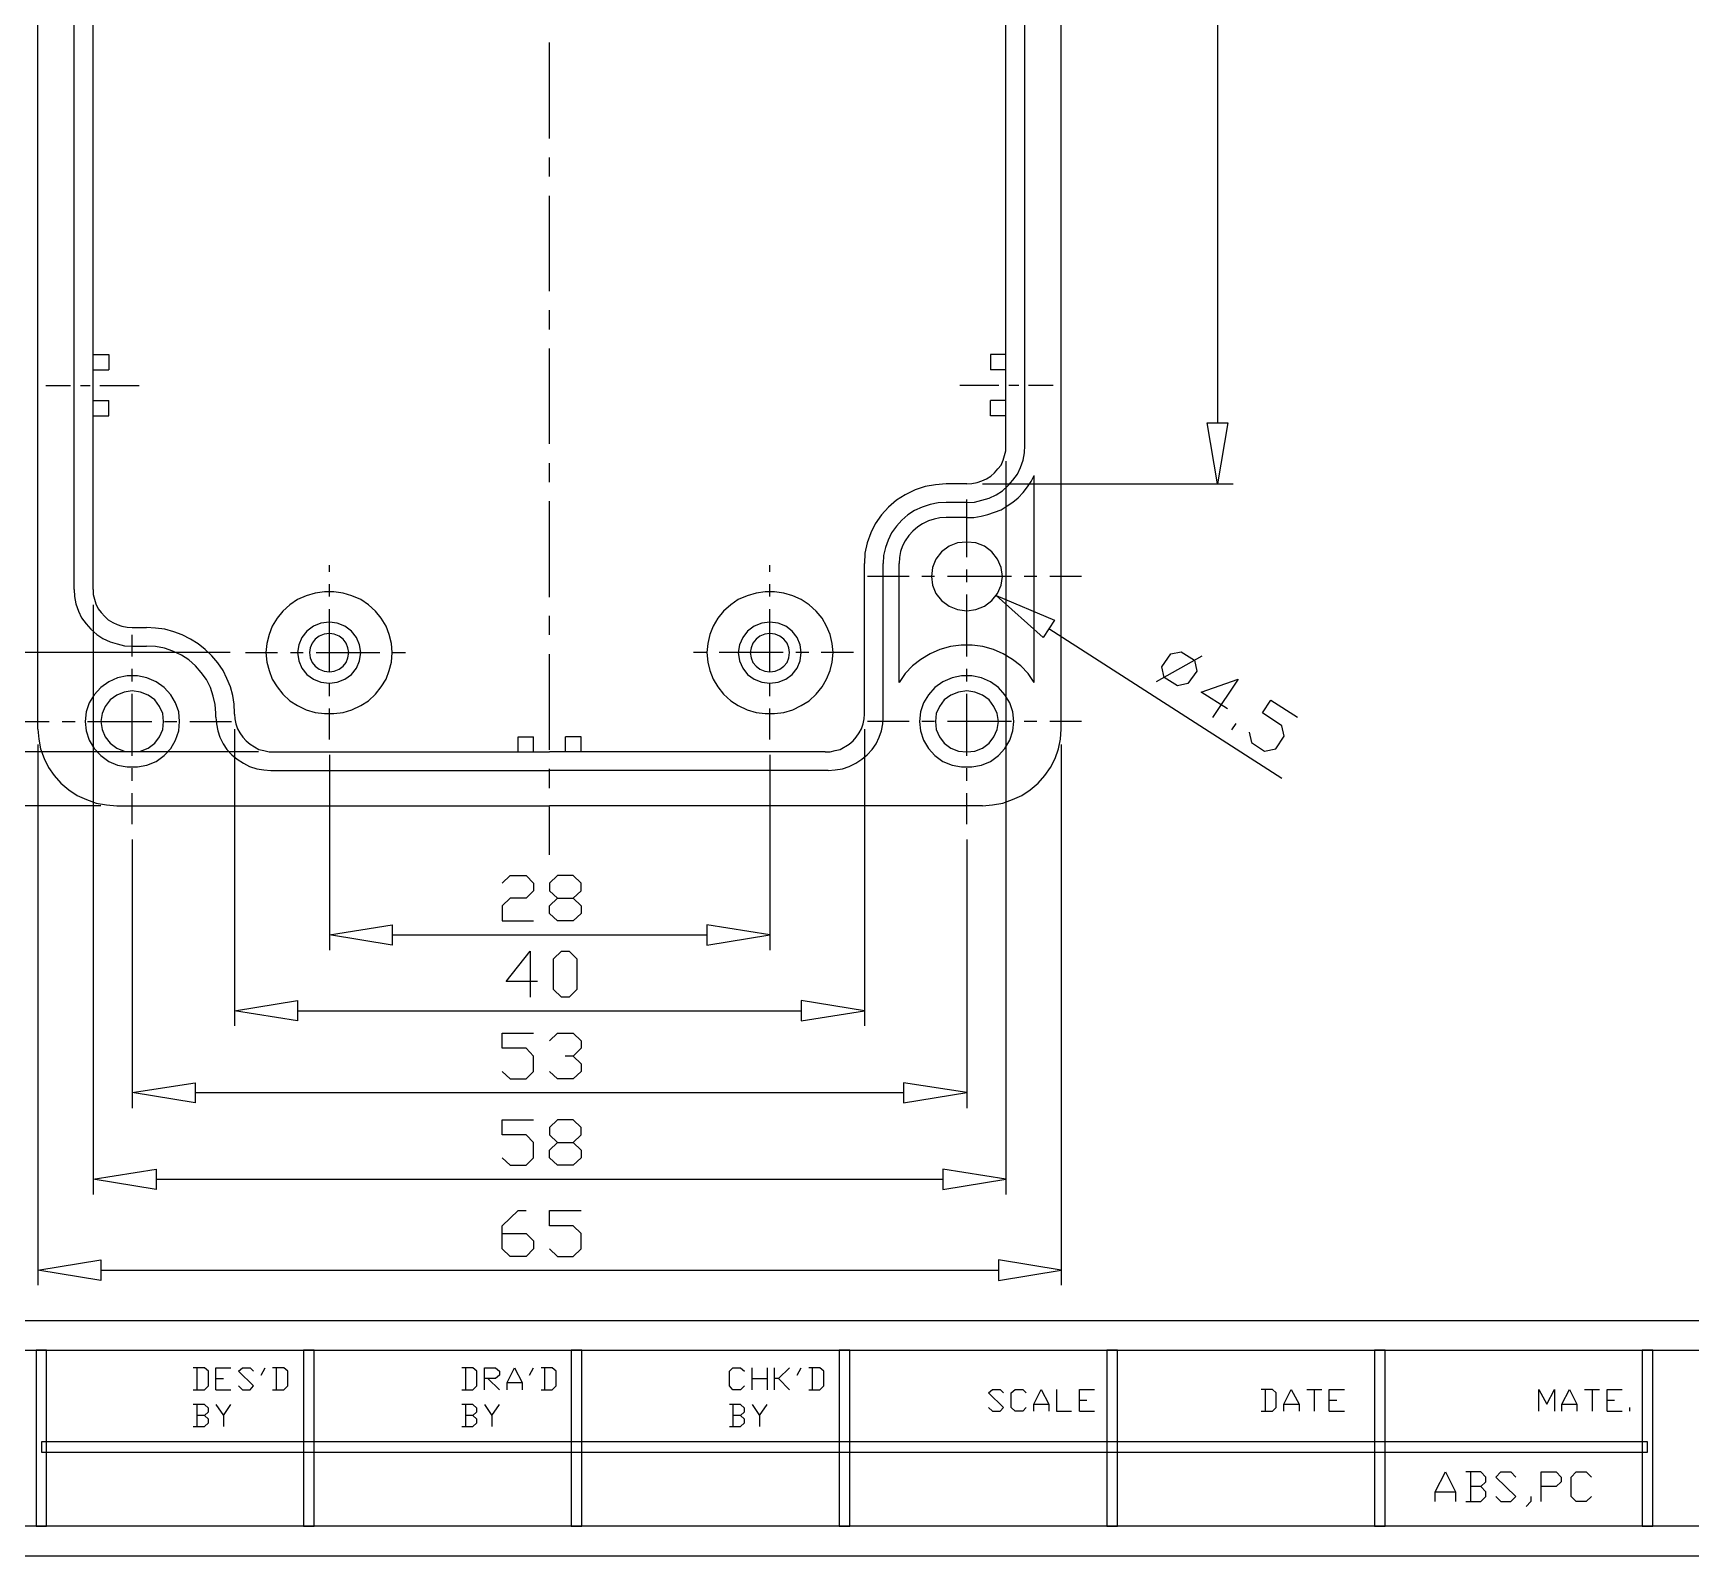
# Model space of a CAD drawing. Header units: millimetres. Extents: x 4 to 294, y 11 to 207.
# Drawn here: x 75 to 185.8, y 10.6 to 112.4 of the extents above; entities that cross this region are included whole.
import ezdxf

# ---------------------------------------------------------------- set-up
doc = ezdxf.new("R2010")
doc.units = ezdxf.units.MM
doc.layers.get('0').update_dxf_attribs({"linetype": 'CONTINUOUS'})

msp = doc.modelspace()

# ---------------------------------------------------------------- linework, layer by layer
at = {"color": 0}
for p, q in [((154.18, 162.268), (154.18, 86.3367)), ((75.2948, 65.8661), (75.2948, 119.487)), ((77.724, 75.209), (77.724, 119.487)), ((78.9975, 75.209), (78.9975, 119.487)), ((140.021, 84.8127), (140.021, 119.487)), ((141.295, 84.8127), (141.295, 119.487)), ((143.724, 65.8661), (143.724, 119.487)), ((109.509, 105.341), (109.509, 111.752)), ((109.509, 102.811), (109.509, 104.076)), ((109.509, 95.1343), (109.509, 101.517)), ((109.509, 92.5752), (109.509, 93.8692)), ((78.9975, 90.9077), (80.035, 90.9077)), ((80.035, 90.9077), (80.035, 89.873)), ((109.509, 84.927), (109.509, 91.3102)), ((140.021, 90.9077), (138.984, 90.9077)), ((138.984, 90.9077), (138.984, 89.873)), ((78.9975, 89.873), (80.035, 89.873)), ((140.021, 89.873), (138.984, 89.873)), ((75.8278, 88.8379), (77.4869, 88.8379)), ((78.1389, 88.8379), (78.7908, 88.8379)), ((79.4424, 88.8379), (82.0787, 88.8379)), ((139.547, 88.8379), (136.94, 88.8379)), ((140.88, 88.8379), (140.228, 88.8379)), ((143.191, 88.8379), (141.531, 88.8379)), ((78.9975, 87.8321), (80.035, 87.8321)), ((80.035, 86.7971), (80.035, 87.8321)), ((138.984, 86.7971), (138.984, 87.8321)), ((140.021, 87.8321), (138.984, 87.8321)), ((78.9975, 86.7971), (80.035, 86.7971)), ((140.021, 86.7971), (138.984, 86.7971)), ((153.469, 86.3367), (154.862, 86.3367)), ((153.469, 86.3367), (154.861, 86.3367)), ((154.18, 82.2537), (153.469, 86.3367)), ((154.862, 86.3367), (154.18, 82.2537)), ((154.861, 86.3367), (154.18, 82.2537)), ((139.843, 83.8359), (140.021, 84.4684)), ((140.021, 84.4684), (140.021, 84.8127)), ((141.176, 83.8359), (141.266, 84.3234)), ((141.266, 84.3234), (141.295, 84.8127)), ((109.509, 82.3694), (109.509, 83.6344)), ((139.251, 83.0019), (139.488, 83.2598)), ((139.488, 83.2598), (139.694, 83.5187)), ((139.694, 83.5187), (139.843, 83.8359)), ((140.021, 83.7777), (140.021, 34.7569)), ((140.791, 82.9151), (140.998, 83.3466)), ((140.998, 83.3466), (141.176, 83.8359)), ((134.629, 82.0815), (133.948, 81.8515)), ((135.311, 82.1972), (134.629, 82.0815)), ((136.022, 82.2537), (135.311, 82.1972)), ((137.414, 82.2537), (136.022, 82.2537)), ((136.022, 82.2537), (136.022, 82.2537)), ((137.414, 82.2537), (137.739, 82.2826)), ((137.414, 82.2537), (137.414, 82.2537)), ((137.739, 82.2826), (138.095, 82.3405)), ((138.095, 82.3405), (138.421, 82.4547)), ((138.421, 82.4547), (138.718, 82.5997)), ((138.45, 82.2537), (155.217, 82.2537)), ((138.718, 82.5997), (139.014, 82.7719)), ((139.014, 82.7719), (139.251, 83.0019)), ((139.784, 81.7933), (140.168, 82.1394)), ((140.168, 82.1394), (140.495, 82.513)), ((140.495, 82.513), (140.791, 82.9151)), ((141.176, 81.679), (141.472, 82.0526)), ((141.472, 82.0526), (141.709, 82.4258)), ((141.709, 82.4258), (141.916, 82.8283)), ((141.916, 68.9709), (141.916, 82.8283)), ((109.509, 74.6926), (109.509, 81.1043)), ((132.704, 81.1611), (132.17, 80.7007)), ((133.296, 81.5358), (132.704, 81.1611)), ((133.948, 81.8515), (133.296, 81.5358)), ((135.489, 80.9886), (134.955, 80.8743)), ((136.022, 81.0175), (135.489, 80.9886)), ((137.414, 81.0175), (136.022, 81.0175)), ((136.022, 81.0175), (136.022, 81.0175)), ((137.414, 77.3659), (137.414, 81.219)), ((137.414, 81.0175), (137.917, 81.0465)), ((137.414, 81.0175), (137.414, 81.0175)), ((137.917, 81.0465), (138.421, 81.1611)), ((138.421, 81.1611), (138.895, 81.3058)), ((138.895, 81.3058), (139.369, 81.5358)), ((139.369, 81.5358), (139.784, 81.7933)), ((140.109, 80.7875), (140.495, 81.0465)), ((140.495, 81.0465), (140.849, 81.3347)), ((140.849, 81.3347), (141.176, 81.679)), ((131.697, 80.1839), (131.282, 79.5803)), ((132.17, 80.7007), (131.697, 80.1839)), ((133.059, 79.8382), (132.704, 79.4357)), ((133.474, 80.1839), (133.059, 79.8382)), ((133.918, 80.4718), (133.474, 80.1839)), ((134.422, 80.7007), (133.918, 80.4718)), ((134.955, 80.8743), (134.422, 80.7007)), ((135.221, 79.8961), (134.837, 79.7814)), ((135.607, 79.9828), (135.221, 79.8961)), ((136.022, 80.0118), (135.607, 79.9828)), ((137.414, 80.0118), (136.022, 80.0118)), ((136.022, 80.0118), (136.022, 80.0118)), ((137.414, 80.0118), (137.888, 80.0118)), ((137.888, 80.0118), (138.362, 80.0971)), ((138.362, 80.0971), (138.806, 80.2128)), ((138.806, 80.2128), (139.251, 80.3561)), ((139.251, 80.3561), (139.694, 80.5286)), ((139.694, 80.5286), (140.109, 80.7875)), ((130.985, 78.9767), (130.748, 78.3153)), ((131.282, 79.5803), (130.985, 78.9767)), ((132.378, 78.9767), (132.141, 78.4874)), ((132.704, 79.4357), (132.378, 78.9767)), ((133.533, 78.8046), (133.296, 78.4585)), ((133.799, 79.091), (133.533, 78.8046)), ((134.126, 79.3792), (133.799, 79.091)), ((134.451, 79.5803), (134.126, 79.3792)), ((134.837, 79.7814), (134.451, 79.5803)), ((130.601, 77.6249), (130.57, 76.9345)), ((130.748, 78.3153), (130.601, 77.6249)), ((131.964, 77.9985), (131.845, 77.4816)), ((132.141, 78.4874), (131.964, 77.9985)), ((132.97, 77.7406), (132.912, 77.3384)), ((133.119, 78.1142), (132.97, 77.7406)), ((133.296, 78.4585), (133.119, 78.1142)), ((135.726, 77.7117), (135.34, 77.2223)), ((136.229, 78.0852), (135.726, 77.7117)), ((136.792, 78.3153), (136.229, 78.0852)), ((137.414, 78.3731), (136.792, 78.3153)), ((138.006, 78.3153), (137.414, 78.3731)), ((138.599, 78.0852), (138.006, 78.3153)), ((139.073, 77.7117), (138.599, 78.0852)), ((139.458, 77.2223), (139.073, 77.7117)), ((94.7872, 76.3887), (94.7872, 76.8202)), ((124.231, 76.3887), (124.231, 76.8202)), ((130.57, 66.8722), (130.57, 76.9345)), ((131.845, 77.4816), (131.815, 76.9345)), ((131.815, 66.6708), (131.815, 76.9345)), ((132.912, 77.3384), (132.882, 76.9345)), ((132.882, 68.9709), (132.882, 76.9345)), ((135.103, 76.677), (135.044, 76.0719)), ((135.34, 77.2223), (135.103, 76.677)), ((137.414, 75.6984), (137.414, 76.532)), ((139.694, 76.677), (139.458, 77.2223)), ((139.784, 76.0719), (139.694, 76.677)), ((94.7872, 74.7215), (94.7872, 75.5551)), ((124.231, 74.7215), (124.231, 75.5551)), ((133.562, 76.0719), (130.779, 76.0719)), ((135.252, 76.0719), (134.392, 76.0719)), ((135.044, 76.0719), (135.103, 75.4973)), ((135.103, 75.4973), (135.34, 74.9226)), ((140.406, 76.0719), (136.11, 76.0719)), ((139.458, 74.9226), (139.694, 75.4973)), ((139.694, 75.4973), (139.784, 76.0719)), ((139.784, 76.0719), (139.784, 76.0719)), ((142.095, 76.0719), (141.235, 76.0719)), ((145.087, 76.0719), (142.954, 76.0719)), ((77.724, 75.209), (77.724, 75.209)), ((77.724, 75.209), (77.7529, 74.7215)), ((77.7529, 74.7215), (77.8425, 74.2322)), ((78.9975, 75.209), (78.9975, 74.8647)), ((78.9975, 74.8647), (79.1753, 74.2322)), ((92.6539, 74.5201), (92.1508, 74.1758)), ((93.2462, 74.7794), (92.6539, 74.5201)), ((93.8389, 74.9515), (93.2462, 74.7794)), ((94.4605, 75.0369), (93.8389, 74.9515)), ((95.0831, 75.0369), (94.4605, 75.0369)), ((95.7047, 74.9515), (95.0831, 75.0369)), ((96.2974, 74.7794), (95.7047, 74.9515)), ((96.8897, 74.5201), (96.2974, 74.7794)), ((97.3942, 74.1758), (96.8897, 74.5201)), ((122.128, 74.5201), (121.624, 74.1758)), ((122.721, 74.7794), (122.128, 74.5201)), ((123.314, 74.9515), (122.721, 74.7794)), ((123.935, 75.0369), (123.314, 74.9515)), ((124.557, 75.0369), (123.935, 75.0369)), ((125.18, 74.9515), (124.557, 75.0369)), ((125.772, 74.7794), (125.18, 74.9515)), ((126.334, 74.5201), (125.772, 74.7794)), ((126.868, 74.1758), (126.334, 74.5201)), ((135.34, 74.9226), (135.726, 74.4622)), ((135.726, 74.4622), (136.229, 74.089)), ((137.414, 70.7249), (137.414, 74.8647)), ((138.599, 74.089), (139.073, 74.4622)), ((139.073, 74.4622), (139.458, 74.9226)), ((142.51, 71.9899), (139.369, 74.8069)), ((142.508, 71.9899), (139.369, 74.8069)), ((139.369, 74.8069), (143.279, 73.1407)), ((77.8425, 74.2322), (78.0203, 73.7443)), ((78.0203, 73.7443), (78.2271, 73.3129)), ((78.2271, 73.3129), (78.5234, 72.9093)), ((78.9975, 74.1758), (78.9975, 34.7569)), ((79.1753, 74.2322), (79.3238, 73.9165)), ((79.3238, 73.9165), (79.5306, 73.6575)), ((79.5306, 73.6575), (79.7676, 73.3986)), ((79.7676, 73.3986), (80.0047, 73.1682)), ((80.0047, 73.1682), (80.301, 72.9961)), ((91.2908, 73.2839), (90.9655, 72.7371)), ((91.6767, 73.7443), (91.2908, 73.2839)), ((92.1508, 74.1758), (91.6767, 73.7443)), ((94.7872, 69.748), (94.7872, 73.8875)), ((97.8683, 73.7443), (97.3942, 74.1758)), ((98.2528, 73.2839), (97.8683, 73.7443)), ((98.5781, 72.7371), (98.2528, 73.2839)), ((109.509, 72.1625), (109.509, 73.4275)), ((120.766, 73.2839), (120.44, 72.7371)), ((121.15, 73.7443), (120.766, 73.2839)), ((121.624, 74.1758), (121.15, 73.7443)), ((124.231, 69.748), (124.231, 73.8875)), ((127.342, 73.7443), (126.868, 74.1758)), ((127.728, 73.2839), (127.342, 73.7443)), ((128.024, 72.7371), (127.728, 73.2839)), ((136.229, 74.089), (136.792, 73.8586)), ((136.792, 73.8586), (137.414, 73.7718)), ((137.414, 73.7718), (138.006, 73.8586)), ((138.006, 73.8586), (138.599, 74.089)), ((78.5234, 72.9093), (78.8501, 72.5357)), ((78.8501, 72.5357), (79.2346, 72.1914)), ((79.2346, 72.1914), (79.6491, 71.9321)), ((80.301, 72.9961), (80.5974, 72.8528)), ((80.5974, 72.8528), (80.924, 72.7371)), ((80.924, 72.7371), (81.2782, 72.6793)), ((81.2782, 72.6793), (81.6046, 72.6514)), ((81.6046, 72.6514), (82.5528, 72.6514)), ((81.6046, 70.7249), (81.6046, 72.1625)), ((83.1744, 72.6225), (82.5528, 72.6514)), ((83.7971, 72.5357), (83.1744, 72.6225)), ((84.3897, 72.3635), (83.7971, 72.5357)), ((84.9521, 72.1625), (84.3897, 72.3635)), ((85.514, 71.8742), (84.9521, 72.1625)), ((90.7577, 72.1914), (90.6103, 71.5878)), ((90.9655, 72.7371), (90.7577, 72.1914)), ((93.2766, 72.4214), (92.9499, 71.9899)), ((93.7204, 72.7371), (93.2766, 72.4214)), ((94.2234, 72.9382), (93.7204, 72.7371)), ((94.1049, 72.0757), (93.8389, 71.8742)), ((94.4316, 72.2203), (94.1049, 72.0757)), ((94.7872, 73.025), (94.2234, 72.9382)), ((94.7872, 72.2492), (94.4316, 72.2203)), ((95.3202, 72.9382), (94.7872, 73.025)), ((95.1121, 72.2203), (94.7872, 72.2492)), ((95.4387, 72.0757), (95.1121, 72.2203)), ((95.8233, 72.7371), (95.3202, 72.9382)), ((95.7047, 71.8742), (95.4387, 72.0757)), ((96.2685, 72.4214), (95.8233, 72.7371)), ((96.5937, 71.9899), (96.2685, 72.4214)), ((98.7859, 72.1914), (98.5781, 72.7371)), ((98.9334, 71.5878), (98.7859, 72.1914)), ((120.232, 72.1914), (120.085, 71.5878)), ((120.44, 72.7371), (120.232, 72.1914)), ((122.75, 72.4214), (122.425, 71.9899)), ((123.195, 72.7371), (122.75, 72.4214)), ((123.698, 72.9382), (123.195, 72.7371)), ((123.58, 72.0757), (123.314, 71.8742)), ((123.906, 72.2203), (123.58, 72.0757)), ((124.231, 73.025), (123.698, 72.9382)), ((124.231, 72.2492), (123.906, 72.2203)), ((124.794, 72.9382), (124.231, 73.025)), ((124.587, 72.2203), (124.231, 72.2492)), ((124.912, 72.0757), (124.587, 72.2203)), ((125.298, 72.7371), (124.794, 72.9382)), ((125.18, 71.8742), (124.912, 72.0757)), ((125.742, 72.4214), (125.298, 72.7371)), ((126.068, 71.9899), (125.742, 72.4214)), ((128.261, 72.1914), (128.024, 72.7371)), ((128.408, 71.5878), (128.261, 72.1914)), ((143.279, 73.1407), (142.508, 71.9899)), ((143.279, 73.1393), (142.51, 71.9899)), ((158.476, 62.5588), (142.894, 72.5646)), ((88.1518, 70.9842), (60.2174, 70.9842)), ((79.6491, 71.9321), (80.1232, 71.7021)), ((80.1232, 71.7021), (80.5974, 71.5589)), ((80.5974, 71.5589), (81.1018, 71.4431)), ((81.1018, 71.4431), (81.6046, 71.4142)), ((81.6046, 71.4142), (82.5528, 71.4142)), ((83.1744, 71.3863), (82.5528, 71.4142)), ((83.7667, 71.2706), (83.1744, 71.3863)), ((84.3305, 71.0696), (83.7667, 71.2706)), ((84.8928, 70.8106), (84.3305, 71.0696)), ((86.0185, 71.5589), (85.514, 71.8742)), ((86.4926, 71.1853), (86.0185, 71.5589)), ((86.9364, 70.7542), (86.4926, 71.1853)), ((89.1879, 70.9842), (91.3211, 70.9842)), ((90.6103, 71.5878), (90.551, 70.9842)), ((90.551, 70.9842), (90.6103, 70.3516)), ((92.1798, 70.9842), (93.0395, 70.9842)), ((92.7435, 71.501), (92.6539, 70.9842)), ((92.6539, 70.9842), (92.7435, 70.437)), ((92.9499, 71.9899), (92.7435, 71.501)), ((93.5136, 71.2996), (93.453, 70.9842)), ((93.453, 70.9842), (93.5136, 70.6381)), ((93.6322, 71.6153), (93.5136, 71.2996)), ((93.8389, 71.8742), (93.6322, 71.6153)), ((93.8982, 70.9842), (98.1632, 70.9842)), ((95.9129, 71.6153), (95.7047, 71.8742)), ((96.0314, 71.2996), (95.9129, 71.6153)), ((96.0907, 70.9842), (96.0314, 71.2996)), ((96.0314, 70.6381), (96.0907, 70.9842)), ((96.0907, 70.9842), (96.0907, 70.9842)), ((96.8015, 71.501), (96.5937, 71.9899)), ((96.8897, 70.9842), (96.8015, 71.501)), ((96.8015, 70.437), (96.8897, 70.9842)), ((96.8897, 70.9842), (96.8897, 70.9842)), ((98.9926, 70.9842), (98.9334, 71.5878)), ((98.9334, 70.3516), (98.9926, 70.9842)), ((98.9926, 70.9842), (98.9926, 70.9842)), ((99.023, 70.9842), (99.8816, 70.9842)), ((119.996, 70.9842), (119.137, 70.9842)), ((120.085, 71.5878), (120.026, 70.9842)), ((120.026, 70.9842), (120.085, 70.3516)), ((125.12, 70.9842), (120.855, 70.9842)), ((122.217, 71.501), (122.128, 70.9842)), ((122.128, 70.9842), (122.217, 70.437)), ((122.425, 71.9899), (122.217, 71.501)), ((122.987, 71.2996), (122.928, 70.9842)), ((122.928, 70.9842), (122.987, 70.6381)), ((123.106, 71.6153), (122.987, 71.2996)), ((123.314, 71.8742), (123.106, 71.6153)), ((125.386, 71.6153), (125.18, 71.8742)), ((125.505, 71.2996), (125.386, 71.6153)), ((125.564, 70.9842), (125.505, 71.2996)), ((125.505, 70.6381), (125.564, 70.9842)), ((125.564, 70.9842), (125.564, 70.9842)), ((126.839, 70.9842), (125.979, 70.9842)), ((126.275, 71.501), (126.068, 71.9899)), ((126.334, 70.9842), (126.275, 71.501)), ((126.275, 70.437), (126.334, 70.9842)), ((126.334, 70.9842), (126.334, 70.9842)), ((129.83, 70.9842), (127.669, 70.9842)), ((128.468, 70.9842), (128.408, 71.5878)), ((128.408, 70.3516), (128.468, 70.9842)), ((128.468, 70.9842), (128.468, 70.9842)), ((135.607, 71.1853), (134.955, 70.8974)), ((136.318, 71.3863), (135.607, 71.1853)), ((137.029, 71.4721), (136.318, 71.3863)), ((137.769, 71.4721), (137.029, 71.4721)), ((138.48, 71.3863), (137.769, 71.4721)), ((139.192, 71.1853), (138.48, 71.3863)), ((139.843, 70.8974), (139.192, 71.1853)), ((151.04, 70.8974), (151.751, 71.0406)), ((151.751, 71.0406), (152.64, 70.466)), ((81.6046, 69.0577), (81.6046, 69.8913)), ((85.3955, 70.4949), (84.8928, 70.8106)), ((85.8407, 70.0927), (85.3955, 70.4949)), ((86.2252, 69.6613), (85.8407, 70.0927)), ((87.322, 70.2938), (86.9364, 70.7542)), ((87.6776, 69.7756), (87.322, 70.2938)), ((90.6103, 70.3516), (90.7577, 69.7756)), ((92.7435, 70.437), (92.9499, 69.9491)), ((92.9499, 69.9491), (93.2766, 69.518)), ((93.5136, 70.6381), (93.6322, 70.3227)), ((93.6322, 70.3227), (93.8389, 70.0634)), ((93.8389, 70.0634), (94.1049, 69.8623)), ((94.1049, 69.8623), (94.4316, 69.748)), ((95.1121, 69.748), (95.4387, 69.8623)), ((95.4387, 69.8623), (95.7047, 70.0634)), ((95.7047, 70.0634), (95.9129, 70.3227)), ((95.9129, 70.3227), (96.0314, 70.6381)), ((96.2685, 69.518), (96.5937, 69.9491)), ((96.5937, 69.9491), (96.8015, 70.437)), ((98.7859, 69.7756), (98.9334, 70.3516)), ((109.509, 64.4853), (109.509, 70.8685)), ((120.085, 70.3516), (120.232, 69.7756)), ((122.217, 70.437), (122.425, 69.9491)), ((122.425, 69.9491), (122.75, 69.518)), ((122.987, 70.6381), (123.106, 70.3227)), ((123.106, 70.3227), (123.314, 70.0634)), ((123.314, 70.0634), (123.58, 69.8623)), ((123.58, 69.8623), (123.906, 69.748)), ((124.587, 69.748), (124.912, 69.8623)), ((124.912, 69.8623), (125.18, 70.0634)), ((125.18, 70.0634), (125.386, 70.3227)), ((125.386, 70.3227), (125.505, 70.6381)), ((125.742, 69.518), (126.068, 69.9491)), ((126.068, 69.9491), (126.275, 70.437)), ((128.261, 69.7756), (128.408, 70.3516)), ((133.77, 70.0927), (133.296, 69.5745)), ((134.332, 70.5238), (133.77, 70.0927)), ((134.955, 70.8974), (134.332, 70.5238)), ((137.414, 69.0577), (137.414, 69.8913)), ((140.465, 70.5238), (139.843, 70.8974)), ((141.029, 70.0927), (140.465, 70.5238)), ((141.502, 69.5745), (141.029, 70.0927)), ((150.092, 69.0577), (153.143, 70.7542)), ((150.447, 70.0345), (151.04, 70.8974)), ((150.596, 69.3166), (150.447, 70.0345)), ((152.64, 70.466), (152.787, 69.748)), ((80.035, 69.0287), (79.5016, 68.6551)), ((80.6277, 69.2877), (80.035, 69.0287)), ((81.2782, 69.4313), (80.6277, 69.2877)), ((81.9602, 69.4313), (81.2782, 69.4313)), ((82.5817, 69.2877), (81.9602, 69.4313)), ((83.2044, 69.0287), (82.5817, 69.2877)), ((83.7378, 68.6551), (83.2044, 69.0287)), ((86.5808, 69.172), (86.2252, 69.6613)), ((86.8482, 68.6551), (86.5808, 69.172)), ((87.9436, 69.2587), (87.6776, 69.7756)), ((88.1807, 68.6841), (87.9436, 69.2587)), ((90.7577, 69.7756), (90.9655, 69.2009)), ((90.9655, 69.2009), (91.2908, 68.6841)), ((93.2766, 69.518), (93.7204, 69.2009)), ((93.7204, 69.2009), (94.2234, 68.9998)), ((94.2234, 68.9998), (94.7872, 68.9419)), ((94.4316, 69.748), (94.7872, 69.6902)), ((94.7872, 69.6902), (95.1121, 69.748)), ((94.7872, 68.9419), (95.3202, 68.9998)), ((94.7872, 68.0791), (94.7872, 68.913)), ((95.3202, 68.9998), (95.8233, 69.2009)), ((95.8233, 69.2009), (96.2685, 69.518)), ((98.2528, 68.6841), (98.5781, 69.2009)), ((98.5781, 69.2009), (98.7859, 69.7756)), ((120.232, 69.7756), (120.44, 69.2009)), ((120.44, 69.2009), (120.766, 68.6841)), ((122.75, 69.518), (123.195, 69.2009)), ((123.195, 69.2009), (123.698, 68.9998)), ((123.698, 68.9998), (124.231, 68.9419)), ((123.906, 69.748), (124.231, 69.6902)), ((124.231, 69.6902), (124.587, 69.748)), ((124.231, 68.9419), (124.794, 68.9998)), ((124.231, 68.0791), (124.231, 68.913)), ((124.794, 68.9998), (125.298, 69.2009)), ((125.298, 69.2009), (125.742, 69.518)), ((127.728, 68.6841), (128.024, 69.2009)), ((128.024, 69.2009), (128.261, 69.7756)), ((133.296, 69.5745), (132.882, 68.9709)), ((135.814, 69.0287), (135.281, 68.6551)), ((136.437, 69.2877), (135.814, 69.0287)), ((137.058, 69.4313), (136.437, 69.2877)), ((137.739, 69.4313), (137.058, 69.4313)), ((138.391, 69.2877), (137.739, 69.4313)), ((138.984, 69.0287), (138.391, 69.2877)), ((139.517, 68.6551), (138.984, 69.0287)), ((141.916, 68.9709), (141.502, 69.5745)), ((141.916, 68.9709), (141.916, 68.9709)), ((151.485, 68.7698), (150.596, 69.3166)), ((152.196, 68.913), (151.485, 68.7698)), ((152.787, 69.748), (152.196, 68.913)), ((153.084, 68.3383), (155.543, 69.2009)), ((155.543, 69.2009), (153.825, 66.6418)), ((78.7315, 67.619), (78.5234, 67.0154)), ((79.0568, 68.1662), (78.7315, 67.619)), ((79.5016, 68.6551), (79.0568, 68.1662)), ((80.1232, 67.8201), (79.798, 67.3887)), ((80.5684, 68.1373), (80.1232, 67.8201)), ((81.0715, 68.3383), (80.5684, 68.1373)), ((81.6046, 68.4251), (81.0715, 68.3383)), ((82.1669, 68.3383), (81.6046, 68.4251)), ((81.6046, 64.0828), (81.6046, 68.224)), ((82.6714, 68.1373), (82.1669, 68.3383)), ((83.1152, 67.8201), (82.6714, 68.1373)), ((83.4415, 67.3887), (83.1152, 67.8201)), ((84.1816, 68.1662), (83.7378, 68.6551)), ((84.5083, 67.619), (84.1816, 68.1662)), ((84.715, 67.0154), (84.5083, 67.619)), ((87.026, 68.0791), (86.8482, 68.6551)), ((87.1442, 67.5047), (87.026, 68.0791)), ((88.3296, 68.1083), (88.1807, 68.6841)), ((88.4178, 67.5337), (88.3296, 68.1083)), ((91.2908, 68.6841), (91.6767, 68.1951)), ((91.6767, 68.1951), (92.1508, 67.7637)), ((92.1508, 67.7637), (92.6539, 67.4469)), ((96.8897, 67.4469), (97.3942, 67.7637)), ((97.3942, 67.7637), (97.8683, 68.1951)), ((97.8683, 68.1951), (98.2528, 68.6841)), ((120.766, 68.6841), (121.15, 68.1951)), ((121.15, 68.1951), (121.624, 67.7637)), ((121.624, 67.7637), (122.128, 67.4469)), ((126.334, 67.4469), (126.868, 67.7637)), ((126.868, 67.7637), (127.342, 68.1951)), ((127.342, 68.1951), (127.728, 68.6841)), ((134.51, 67.619), (134.304, 67.0154)), ((134.837, 68.1662), (134.51, 67.619)), ((135.281, 68.6551), (134.837, 68.1662)), ((135.903, 67.8201), (135.577, 67.3887)), ((136.347, 68.1373), (135.903, 67.8201)), ((136.85, 68.3383), (136.347, 68.1373)), ((137.414, 68.4251), (136.85, 68.3383)), ((137.947, 68.3383), (137.414, 68.4251)), ((137.414, 64.0828), (137.414, 68.224)), ((138.45, 68.1373), (137.947, 68.3383)), ((138.895, 67.8201), (138.45, 68.1373)), ((139.221, 67.3887), (138.895, 67.8201)), ((139.96, 68.1662), (139.517, 68.6551)), ((140.287, 67.619), (139.96, 68.1662)), ((140.495, 67.0154), (140.287, 67.619)), ((154.832, 67.2165), (153.084, 68.3383)), ((157.172, 66.959), (157.734, 67.7926)), ((157.734, 67.7926), (159.512, 66.6708)), ((78.5234, 67.0154), (78.4641, 66.3829)), ((79.5898, 66.9011), (79.5016, 66.3829)), ((79.798, 67.3887), (79.5898, 66.9011)), ((83.6482, 66.9011), (83.4415, 67.3887)), ((83.7075, 66.3829), (83.6482, 66.9011)), ((84.7743, 66.3829), (84.715, 67.0154)), ((87.2035, 66.9301), (87.1442, 67.5047)), ((87.2035, 66.6708), (87.2035, 66.9301)), ((87.2035, 66.9301), (87.2035, 66.9301)), ((87.2035, 66.6708), (87.2035, 66.6708)), ((87.2035, 66.6708), (87.2324, 66.2107)), ((88.4481, 66.9301), (88.4178, 67.5337)), ((88.4481, 66.8722), (88.4481, 66.9301)), ((88.4481, 66.9301), (88.4481, 66.9301)), ((88.4481, 66.8722), (88.4481, 66.8722)), ((88.4481, 66.8722), (88.477, 66.5565)), ((88.477, 66.5565), (88.5363, 66.2107)), ((92.6539, 67.4469), (93.2462, 67.1601)), ((93.2462, 67.1601), (93.8389, 66.9865)), ((93.8389, 66.9865), (94.4605, 66.9011)), ((94.4605, 66.9011), (95.0831, 66.9011)), ((94.7872, 65.1757), (94.7872, 67.2454)), ((95.0831, 66.9011), (95.7047, 66.9865)), ((95.7047, 66.9865), (96.2974, 67.1601)), ((96.2974, 67.1601), (96.8897, 67.4469)), ((122.128, 67.4469), (122.721, 67.1601)), ((122.721, 67.1601), (123.314, 66.9865)), ((123.314, 66.9865), (123.935, 66.9011)), ((123.935, 66.9011), (124.557, 66.9011)), ((124.231, 65.1757), (124.231, 67.2454)), ((124.557, 66.9011), (125.18, 66.9865)), ((125.18, 66.9865), (125.772, 67.1601)), ((125.772, 67.1601), (126.334, 67.4469)), ((130.482, 66.2107), (130.542, 66.5565)), ((130.542, 66.5565), (130.57, 66.8722)), ((131.786, 66.2107), (131.815, 66.6708)), ((134.304, 67.0154), (134.244, 66.3829)), ((135.37, 66.9011), (135.311, 66.3829)), ((135.577, 67.3887), (135.37, 66.9011)), ((139.428, 66.9011), (139.221, 67.3887)), ((139.517, 66.3829), (139.428, 66.9011)), ((140.554, 66.3829), (140.495, 67.0154)), ((158.476, 66.0961), (157.172, 66.959)), ((73.9316, 66.3829), (76.0649, 66.3829)), ((75.2948, 65.8661), (75.2948, 65.8661)), ((75.2948, 65.8661), (75.354, 65.2046)), ((76.9235, 66.3829), (77.7833, 66.3829)), ((78.4641, 66.3829), (78.5234, 65.7504)), ((78.5234, 65.7504), (78.7315, 65.1178)), ((78.613, 66.3829), (82.9084, 66.3829)), ((79.5016, 66.3829), (79.5898, 65.8372)), ((79.5898, 65.8372), (79.798, 65.3479)), ((83.4415, 65.3479), (83.6482, 65.8372)), ((83.6482, 65.8372), (83.7075, 66.3829)), ((83.7075, 66.3829), (83.7075, 66.3829)), ((83.7667, 66.3829), (84.5965, 66.3829)), ((84.5083, 65.1178), (84.715, 65.7504)), ((84.715, 65.7504), (84.7743, 66.3829)), ((84.7743, 66.3829), (84.7743, 66.3829)), ((85.4562, 66.3829), (88.24, 66.3829)), ((87.2324, 66.2107), (87.322, 65.7504)), ((87.322, 65.7504), (87.4695, 65.3203)), ((88.4481, 65.8661), (88.4481, 46.028)), ((88.5363, 66.2107), (88.6548, 65.895)), ((88.6548, 65.895), (88.8037, 65.6071)), ((88.8037, 65.6071), (89.0104, 65.3203)), ((130.008, 65.3203), (130.215, 65.6071)), ((130.215, 65.6071), (130.364, 65.895)), ((130.364, 65.895), (130.482, 66.2107)), ((130.57, 65.8661), (130.57, 46.028)), ((133.562, 66.3829), (130.779, 66.3829)), ((131.549, 65.3203), (131.697, 65.7504)), ((131.697, 65.7504), (131.786, 66.2107)), ((134.244, 66.3829), (134.304, 65.7504)), ((134.304, 65.7504), (134.51, 65.1178)), ((135.252, 66.3829), (134.392, 66.3829)), ((135.311, 66.3829), (135.37, 65.8372)), ((135.37, 65.8372), (135.577, 65.3479)), ((140.406, 66.3829), (136.11, 66.3829)), ((139.221, 65.3479), (139.428, 65.8372)), ((139.428, 65.8372), (139.517, 66.3829)), ((139.517, 66.3829), (139.517, 66.3829)), ((140.287, 65.1178), (140.495, 65.7504)), ((140.495, 65.7504), (140.554, 66.3829)), ((140.554, 66.3829), (140.554, 66.3829)), ((142.095, 66.3829), (141.235, 66.3829)), ((145.087, 66.3829), (142.954, 66.3829)), ((143.665, 65.2046), (143.724, 65.8661)), ((155.128, 65.8082), (155.425, 66.2397)), ((156.283, 65.665), (156.432, 64.9746)), ((158.061, 64.5432), (158.623, 65.4057)), ((158.623, 65.4057), (158.476, 66.0961)), ((90.0465, 64.3421), (53.9365, 64.3421)), ((75.2948, 64.831), (75.2948, 28.6907)), ((75.354, 65.2046), (75.4726, 64.5432)), ((75.4726, 64.5432), (75.7093, 63.9106)), ((78.7315, 65.1178), (79.0568, 64.5721)), ((79.0568, 64.5721), (79.5016, 64.1117)), ((79.798, 65.3479), (80.1232, 64.9168)), ((80.1232, 64.9168), (80.5684, 64.601)), ((80.5684, 64.601), (81.0715, 64.3999)), ((81.0715, 64.3999), (81.6046, 64.3421)), ((81.6046, 64.3421), (82.1669, 64.3999)), ((82.1669, 64.3999), (82.6714, 64.601)), ((82.6714, 64.601), (83.1152, 64.9168)), ((83.1152, 64.9168), (83.4415, 65.3479)), ((83.7378, 64.1117), (84.1816, 64.5721)), ((84.1816, 64.5721), (84.5083, 65.1178)), ((87.4695, 65.3203), (87.6776, 64.8878)), ((87.6776, 64.8878), (87.9436, 64.5142)), ((87.9436, 64.5142), (88.2703, 64.1406)), ((89.0104, 65.3203), (89.2168, 65.0903)), ((89.2168, 65.0903), (89.4842, 64.86)), ((89.4842, 64.86), (90.0769, 64.5142)), ((90.0769, 64.5142), (90.4021, 64.4289)), ((90.4021, 64.4289), (90.7577, 64.3421)), ((90.7577, 64.3421), (91.0841, 64.3421)), ((91.0841, 64.3421), (109.509, 64.3421)), ((107.406, 65.3479), (108.443, 65.3479)), ((107.406, 64.3421), (107.406, 65.3479)), ((108.443, 64.3421), (108.443, 65.3479)), ((127.934, 64.3421), (109.509, 64.3421)), ((110.575, 64.3421), (110.575, 65.3479)), ((111.613, 65.3479), (110.575, 65.3479)), ((111.613, 64.3421), (111.613, 65.3479)), ((127.934, 64.3421), (128.261, 64.3421)), ((128.261, 64.3421), (128.616, 64.4289)), ((128.616, 64.4289), (128.942, 64.5142)), ((128.942, 64.5142), (129.534, 64.86)), ((129.534, 64.86), (129.801, 65.0903)), ((129.801, 65.0903), (130.008, 65.3203)), ((130.748, 64.1406), (131.075, 64.5142)), ((131.075, 64.5142), (131.341, 64.8878)), ((131.341, 64.8878), (131.549, 65.3203)), ((134.51, 65.1178), (134.837, 64.5721)), ((134.837, 64.5721), (135.281, 64.1117)), ((135.577, 65.3479), (135.903, 64.9168)), ((135.903, 64.9168), (136.347, 64.601)), ((136.347, 64.601), (136.85, 64.3999)), ((136.85, 64.3999), (137.414, 64.3421)), ((137.414, 64.3421), (137.947, 64.3999)), ((137.947, 64.3999), (138.45, 64.601)), ((138.45, 64.601), (138.895, 64.9168)), ((138.895, 64.9168), (139.221, 65.3479)), ((139.517, 64.1117), (139.96, 64.5721)), ((139.96, 64.5721), (140.287, 65.1178)), ((143.309, 63.9106), (143.546, 64.5432)), ((143.546, 64.5432), (143.665, 65.2046)), ((143.724, 64.831), (143.724, 28.6907)), ((156.432, 64.9746), (157.319, 64.3999)), ((157.319, 64.3999), (158.061, 64.5432)), ((75.7093, 63.9106), (76.0056, 63.307)), ((76.0056, 63.307), (76.3916, 62.7599)), ((79.5016, 64.1117), (80.035, 63.7095)), ((80.035, 63.7095), (80.6277, 63.4503)), ((80.6277, 63.4503), (81.2782, 63.336)), ((81.2782, 63.336), (81.9602, 63.336)), ((81.6046, 62.4156), (81.6046, 63.2492)), ((81.9602, 63.336), (82.5817, 63.4503)), ((82.5817, 63.4503), (83.2044, 63.7095)), ((83.2044, 63.7095), (83.7378, 64.1117)), ((88.2703, 64.1406), (88.6245, 63.8528)), ((88.6245, 63.8528), (89.0404, 63.5953)), ((89.0404, 63.5953), (89.4539, 63.3649)), ((89.4539, 63.3649), (89.928, 63.2202)), ((89.928, 63.2202), (90.4021, 63.1349)), ((94.7872, 64.1406), (94.7872, 51.0879)), ((109.509, 61.9277), (109.509, 63.2202)), ((124.231, 64.1406), (124.231, 51.0879)), ((128.616, 63.1349), (129.091, 63.2202)), ((129.091, 63.2202), (129.534, 63.3649)), ((129.534, 63.3649), (129.978, 63.5953)), ((129.978, 63.5953), (130.393, 63.8528)), ((130.393, 63.8528), (130.748, 64.1406)), ((135.281, 64.1117), (135.814, 63.7095)), ((135.814, 63.7095), (136.437, 63.4503)), ((136.437, 63.4503), (137.058, 63.336)), ((137.058, 63.336), (137.739, 63.336)), ((137.414, 62.4156), (137.414, 63.2492)), ((137.739, 63.336), (138.391, 63.4503)), ((138.391, 63.4503), (138.984, 63.7095)), ((138.984, 63.7095), (139.517, 64.1117)), ((142.627, 62.7599), (143.013, 63.307)), ((143.013, 63.307), (143.309, 63.9106)), ((76.3916, 62.7599), (76.8354, 62.2434)), ((76.8354, 62.2434), (77.3688, 61.812)), ((90.4021, 63.1349), (90.8763, 63.1059)), ((90.8763, 63.1059), (109.509, 63.1059)), ((128.142, 63.1059), (109.509, 63.1059)), ((128.142, 63.1059), (128.616, 63.1349)), ((128.142, 63.1059), (128.142, 63.1059)), ((141.65, 61.812), (142.183, 62.2434)), ((142.183, 62.2434), (142.627, 62.7599)), ((77.3688, 61.812), (77.9307, 61.4384)), ((77.9307, 61.4384), (78.5537, 61.1505)), ((78.5537, 61.1505), (79.2057, 60.9205)), ((81.6046, 59.5119), (81.6046, 61.5819)), ((137.414, 59.5119), (137.414, 61.5819)), ((139.813, 60.9205), (140.465, 61.1505)), ((140.465, 61.1505), (141.086, 61.4384)), ((141.086, 61.4384), (141.65, 61.812)), ((79.5016, 60.748), (47.5975, 60.748)), ((79.2057, 60.9205), (79.8862, 60.8058)), ((79.8862, 60.8058), (80.5684, 60.748)), ((80.5684, 60.748), (109.509, 60.748)), ((138.45, 60.748), (109.509, 60.748)), ((109.509, 57.471), (109.509, 60.6626)), ((138.45, 60.748), (139.132, 60.8058)), ((138.45, 60.748), (138.45, 60.748)), ((139.132, 60.8058), (139.813, 60.9205)), ((81.6046, 58.4771), (81.6046, 40.5363)), ((137.414, 58.4771), (137.414, 40.5363)), ((106.339, 55.5734), (106.872, 56.0903)), ((106.872, 56.0903), (107.939, 56.0903)), ((107.939, 56.0903), (108.443, 55.5734)), ((108.443, 55.5734), (108.443, 55.0556)), ((110.042, 56.0903), (109.509, 55.5734)), ((109.509, 55.5734), (109.509, 55.0556)), ((111.079, 56.0903), (110.042, 56.0903)), ((111.613, 55.5734), (111.079, 56.0903)), ((111.613, 55.0556), (111.613, 55.5734)), ((106.872, 54.5663), (106.339, 54.0494)), ((107.939, 54.5663), (106.872, 54.5663)), ((108.443, 55.0556), (107.939, 54.5663)), ((109.509, 55.0556), (110.042, 54.5663)), ((109.509, 54.0494), (110.042, 54.5663)), ((110.042, 54.5663), (111.079, 54.5663)), ((111.079, 54.5663), (111.613, 55.0556)), ((111.079, 54.5663), (111.613, 54.0494)), ((106.339, 54.0494), (106.339, 53.0433)), ((109.509, 53.5312), (109.509, 54.0494)), ((110.042, 53.0433), (109.509, 53.5312)), ((111.613, 53.5312), (111.079, 53.0433)), ((111.613, 54.0494), (111.613, 53.5312)), ((94.7872, 52.1229), (98.9926, 52.7844)), ((98.9926, 51.4325), (94.7872, 52.1229)), ((98.9926, 51.4325), (94.7872, 52.1229)), ((98.9926, 52.7844), (98.9926, 51.4325)), ((98.9926, 52.7844), (98.9926, 51.4325)), ((98.9926, 52.1229), (120.026, 52.1229)), ((106.339, 53.0433), (108.443, 53.0433)), ((111.079, 53.0433), (110.042, 53.0433)), ((120.026, 52.7844), (120.026, 51.4325)), ((120.026, 52.7844), (120.026, 51.4325)), ((124.231, 52.1229), (120.026, 52.7844)), ((120.026, 51.4325), (124.231, 52.1229)), ((120.026, 51.4325), (124.231, 52.1229)), ((106.606, 48.9892), (108.206, 51.03)), ((108.206, 51.03), (108.206, 47.9545)), ((109.776, 50.5121), (110.309, 51.03)), ((110.309, 51.03), (110.812, 51.03)), ((110.812, 51.03), (111.345, 50.5121)), ((109.776, 48.471), (109.776, 50.5121)), ((111.345, 50.5121), (111.345, 48.471)), ((108.709, 48.9892), (106.606, 48.9892)), ((88.4481, 47.0337), (92.6539, 47.7241)), ((92.6539, 47.7241), (92.6539, 46.3723)), ((92.6539, 47.7241), (92.6539, 46.3723)), ((110.309, 47.9545), (109.776, 48.471)), ((110.812, 47.9545), (110.309, 47.9545)), ((111.345, 48.471), (110.812, 47.9545)), ((126.334, 47.7241), (126.334, 46.3723)), ((126.334, 47.7241), (126.334, 46.3723)), ((130.57, 47.0337), (126.334, 47.7241)), ((92.6539, 46.3723), (88.4481, 47.0337)), ((92.6539, 46.3723), (88.4481, 47.0337)), ((92.6539, 47.0337), (126.334, 47.0337)), ((126.334, 46.3723), (130.57, 47.0337)), ((126.334, 46.3723), (130.57, 47.0337)), ((106.339, 44.5326), (106.339, 45.5387)), ((106.339, 45.5387), (108.443, 45.5387)), ((109.509, 45.0219), (110.042, 45.5387)), ((110.042, 45.5387), (111.079, 45.5387)), ((111.079, 45.5387), (111.613, 45.0219)), ((107.939, 44.5326), (106.339, 44.5326)), ((108.443, 44.0147), (107.939, 44.5326)), ((111.613, 44.5326), (111.079, 44.0147)), ((111.613, 45.0219), (111.613, 44.5326)), ((108.443, 42.9796), (108.443, 44.0147)), ((111.079, 44.0147), (110.546, 44.0147)), ((111.079, 44.0147), (111.613, 43.4979)), ((111.613, 43.4979), (111.613, 42.9796)), ((81.6046, 41.5713), (85.8118, 42.2328)), ((85.8118, 42.2328), (85.8118, 40.8809)), ((85.8118, 42.2328), (85.8118, 40.8809)), ((106.339, 42.9796), (106.872, 42.4903)), ((106.872, 42.4903), (107.939, 42.4903)), ((107.939, 42.4903), (108.443, 42.9796)), ((110.042, 42.4903), (109.509, 42.9796)), ((111.079, 42.4903), (110.042, 42.4903)), ((111.613, 42.9796), (111.079, 42.4903)), ((133.178, 42.2328), (133.178, 40.8809)), ((133.178, 42.2328), (133.178, 40.8809)), ((137.414, 41.5713), (133.178, 42.2328)), ((85.8118, 40.8809), (81.6046, 41.5713)), ((85.8118, 40.8809), (81.6046, 41.5713)), ((85.8118, 41.5713), (133.178, 41.5713)), ((133.178, 40.8809), (137.414, 41.5713)), ((133.178, 40.8809), (137.414, 41.5713)), ((106.339, 38.7533), (106.339, 39.7605)), ((106.339, 39.7605), (108.443, 39.7605)), ((110.042, 39.7605), (109.509, 39.2423)), ((109.509, 39.2423), (109.509, 38.7533)), ((111.079, 39.7605), (110.042, 39.7605)), ((111.613, 39.2423), (111.079, 39.7605)), ((111.613, 38.7533), (111.613, 39.2423)), ((107.939, 38.7533), (106.339, 38.7533)), ((108.443, 38.2365), (107.939, 38.7533)), ((108.443, 37.2015), (108.443, 38.2365)), ((109.509, 38.7533), (110.042, 38.2365)), ((109.509, 37.7183), (110.042, 38.2365)), ((109.509, 37.2015), (109.509, 37.7183)), ((110.042, 38.2365), (111.079, 38.2365)), ((111.079, 38.2365), (111.613, 38.7533)), ((111.079, 38.2365), (111.613, 37.7183)), ((111.613, 37.7183), (111.613, 37.2015)), ((106.339, 37.2015), (106.872, 36.7122)), ((106.872, 36.7122), (107.939, 36.7122)), ((107.939, 36.7122), (108.443, 37.2015)), ((110.042, 36.7122), (109.509, 37.2015)), ((111.079, 36.7122), (110.042, 36.7122)), ((111.613, 37.2015), (111.079, 36.7122)), ((78.9975, 35.7918), (83.2044, 36.4532)), ((83.2044, 35.1028), (78.9975, 35.7918)), ((83.2044, 35.1014), (78.9975, 35.7918)), ((83.2044, 36.4532), (83.2044, 35.1028)), ((83.2044, 36.4532), (83.2044, 35.1014)), ((83.2044, 35.7918), (135.814, 35.7918)), ((135.814, 36.4532), (135.814, 35.1028)), ((135.814, 36.4532), (135.814, 35.1014)), ((140.021, 35.7918), (135.814, 36.4532)), ((135.814, 35.1028), (140.021, 35.7918)), ((135.814, 35.1014), (140.021, 35.7918)), ((106.339, 32.6581), (107.406, 33.693)), ((107.406, 33.693), (107.939, 33.693)), ((109.509, 32.6581), (109.509, 33.693)), ((109.509, 33.693), (111.613, 33.693)), ((106.339, 31.134), (106.339, 32.6581)), ((111.079, 32.6581), (109.509, 32.6581)), ((111.613, 32.1414), (111.079, 32.6581)), ((106.339, 32.1414), (107.939, 32.1414)), ((106.872, 30.6173), (106.339, 31.134)), ((107.939, 32.1414), (108.443, 31.6522)), ((108.443, 31.134), (107.939, 30.6173)), ((108.443, 31.6522), (108.443, 31.134)), ((109.509, 31.134), (110.042, 30.6173)), ((111.079, 30.6173), (111.613, 31.134)), ((111.613, 31.134), (111.613, 32.1414)), ((75.2948, 29.6967), (79.5016, 30.3871)), ((79.5016, 30.3871), (79.5016, 29.0063)), ((79.5016, 30.3871), (79.5016, 29.0063)), ((107.939, 30.6173), (106.872, 30.6173)), ((110.042, 30.6173), (111.079, 30.6173)), ((139.517, 30.3871), (139.517, 29.0063)), ((139.517, 30.3871), (139.517, 29.0063)), ((143.724, 29.6967), (139.517, 30.3871)), ((79.5016, 29.0063), (75.2948, 29.6967)), ((79.5016, 29.0063), (75.2948, 29.6967)), ((79.5016, 29.6967), (139.517, 29.6967)), ((139.517, 29.0063), (143.724, 29.6967)), ((139.517, 29.0063), (143.724, 29.6967)), ((292.163, 26.304), (6.0965, 26.304)), ((6.0965, 24.3485), (292.163, 24.3485)), ((75.8871, 24.3499), (75.1762, 24.3499)), ((75.1762, 24.3499), (75.1762, 12.5898)), ((75.8871, 24.3485), (75.1762, 24.3485)), ((75.1762, 24.3485), (75.1762, 12.5898)), ((75.8871, 12.5898), (75.8871, 24.3499)), ((75.8871, 12.5898), (75.8871, 24.3485)), ((93.7796, 24.3499), (93.0684, 24.3499)), ((93.0684, 24.3499), (93.0684, 12.5898)), ((93.7796, 24.3485), (93.0684, 24.3485)), ((93.0684, 24.3485), (93.0684, 12.5898)), ((93.7796, 12.5898), (93.7796, 24.3499)), ((93.7796, 12.5898), (93.7796, 24.3485)), ((111.672, 24.3499), (110.961, 24.3499)), ((110.961, 24.3499), (110.961, 12.5898)), ((111.672, 24.3485), (110.961, 24.3485)), ((110.961, 24.3485), (110.961, 12.5898)), ((111.672, 12.5898), (111.672, 24.3499)), ((111.672, 12.5898), (111.672, 24.3485)), ((129.594, 24.3499), (128.882, 24.3499)), ((128.882, 24.3499), (128.882, 12.5898)), ((129.594, 24.3485), (128.882, 24.3485)), ((128.882, 24.3485), (128.882, 12.5898)), ((129.594, 12.5898), (129.594, 24.3499)), ((129.594, 12.5898), (129.594, 24.3485)), ((147.486, 24.3499), (146.775, 24.3499)), ((146.775, 24.3499), (146.775, 12.5898)), ((147.486, 24.3485), (146.775, 24.3485)), ((146.775, 24.3485), (146.775, 12.5898)), ((147.486, 12.5898), (147.486, 24.3499)), ((147.486, 12.5898), (147.486, 24.3485)), ((165.377, 24.3485), (164.666, 24.3485)), ((164.666, 24.3485), (164.666, 12.5898)), ((165.378, 24.3499), (164.667, 24.3499)), ((164.667, 24.3499), (164.667, 12.5898)), ((165.377, 12.5898), (165.377, 24.3485)), ((165.378, 12.5898), (165.378, 24.3499)), ((183.269, 24.3499), (182.558, 24.3499)), ((182.558, 24.3499), (182.558, 12.5898)), ((183.269, 24.3485), (182.558, 24.3485)), ((182.558, 24.3485), (182.558, 12.5898)), ((183.269, 12.5898), (183.269, 24.3499)), ((183.269, 12.5898), (183.269, 24.3485)), ((86.4334, 23.1703), (85.6933, 23.1703)), ((85.9289, 23.1703), (85.9289, 21.7041)), ((86.6994, 22.9402), (86.4334, 23.1703)), ((86.6994, 21.9632), (86.6994, 22.9402)), ((87.2035, 21.7041), (87.2035, 23.1703)), ((87.2035, 23.1703), (88.211, 23.1703)), ((87.2035, 22.4524), (87.7066, 22.4524)), ((88.7141, 22.9402), (88.9801, 23.1703)), ((89.7213, 21.9632), (88.7141, 22.9402)), ((88.9801, 23.1703), (89.4842, 23.1703)), ((89.4842, 23.1703), (89.7213, 22.9402)), ((90.2243, 22.6811), (90.4917, 23.1703)), ((91.736, 23.1703), (90.9948, 23.1703)), ((91.2315, 23.1703), (91.2315, 21.7041)), ((92.002, 22.9402), (91.736, 23.1703)), ((92.002, 21.9632), (92.002, 22.9402)), ((104.385, 23.1703), (103.644, 23.1703)), ((103.881, 23.1703), (103.881, 21.7041)), ((104.651, 22.9402), (104.385, 23.1703)), ((104.651, 21.9632), (104.651, 22.9402)), ((105.155, 21.7041), (105.155, 23.1703)), ((105.155, 23.1703), (105.895, 23.1703)), ((105.895, 22.4524), (105.155, 22.4524)), ((105.391, 22.4524), (106.161, 21.7041)), ((105.895, 23.1703), (106.161, 22.9402)), ((106.161, 22.6811), (105.895, 22.4524)), ((106.161, 22.9402), (106.161, 22.6811)), ((106.666, 22.1933), (107.169, 23.1703)), ((106.666, 21.7041), (106.666, 22.1933)), ((106.666, 22.1933), (107.673, 22.1933)), ((107.169, 23.1703), (107.673, 22.1933)), ((107.673, 22.1933), (107.673, 21.7041)), ((108.176, 22.6811), (108.443, 23.1703)), ((109.686, 23.1703), (108.946, 23.1703)), ((109.183, 23.1703), (109.183, 21.7041)), ((109.954, 22.9402), (109.686, 23.1703)), ((109.954, 21.9632), (109.954, 22.9402)), ((121.536, 22.9402), (121.773, 23.1703)), ((121.536, 21.9632), (121.536, 22.9402)), ((121.773, 23.1703), (122.276, 23.1703)), ((122.276, 23.1703), (122.543, 22.9402)), ((123.046, 21.7041), (123.046, 23.1703)), ((123.046, 22.4524), (124.054, 22.4524)), ((124.054, 23.1703), (124.054, 21.7041)), ((124.557, 21.7041), (124.557, 23.1703)), ((124.824, 22.4524), (124.557, 22.4524)), ((125.564, 23.1703), (124.824, 22.4524)), ((124.824, 22.4524), (125.564, 21.7041)), ((126.068, 22.6811), (126.334, 23.1703)), ((127.579, 23.1703), (126.839, 23.1703)), ((127.076, 23.1703), (127.076, 21.7041)), ((127.846, 22.9402), (127.579, 23.1703)), ((127.846, 21.9632), (127.846, 22.9402)), ((85.6933, 21.7041), (86.4334, 21.7041)), ((86.4334, 21.7041), (86.6994, 21.9632)), ((87.2035, 21.7041), (88.211, 21.7041)), ((88.7141, 21.9632), (88.9801, 21.7041)), ((88.9801, 21.7041), (89.4842, 21.7041)), ((89.4842, 21.7041), (89.7213, 21.9632)), ((90.9948, 21.7041), (91.736, 21.7041)), ((91.736, 21.7041), (92.002, 21.9632)), ((103.644, 21.7041), (104.385, 21.7041)), ((104.385, 21.7041), (104.651, 21.9632)), ((108.946, 21.7041), (109.686, 21.7041)), ((109.686, 21.7041), (109.954, 21.9632)), ((121.773, 21.7041), (121.536, 21.9632)), ((122.276, 21.7041), (121.773, 21.7041)), ((122.543, 21.9632), (122.276, 21.7041)), ((126.839, 21.7041), (127.579, 21.7041)), ((127.579, 21.7041), (127.846, 21.9632)), ((138.865, 21.5029), (139.132, 21.7331)), ((139.872, 20.5259), (138.865, 21.5029)), ((139.132, 21.7331), (139.635, 21.7331)), ((139.635, 21.7331), (139.872, 21.5029)), ((140.377, 21.5029), (140.643, 21.7331)), ((140.377, 20.5259), (140.377, 21.5029)), ((140.643, 21.7331), (141.147, 21.7331)), ((141.147, 21.7331), (141.384, 21.5029)), ((141.887, 20.7546), (142.39, 21.7331)), ((142.39, 21.7331), (142.894, 20.7546)), ((143.397, 21.7331), (143.397, 20.2668)), ((144.938, 20.2668), (144.938, 21.7331)), ((144.938, 21.7331), (145.945, 21.7331)), ((157.853, 21.7331), (157.082, 21.7331)), ((157.35, 21.7331), (157.35, 20.2668)), ((158.09, 21.5029), (157.853, 21.7331)), ((158.09, 20.5259), (158.09, 21.5029)), ((158.594, 20.7546), (159.097, 21.7331)), ((159.097, 21.7331), (159.631, 20.7546)), ((160.135, 21.7331), (161.142, 21.7331)), ((160.638, 21.7331), (160.638, 20.2668)), ((161.645, 20.2668), (161.645, 21.7331)), ((161.645, 21.7331), (162.652, 21.7331)), ((175.657, 20.2668), (175.657, 21.7331)), ((175.657, 21.7331), (176.191, 20.7546)), ((176.191, 20.7546), (176.693, 21.7331)), ((176.693, 21.7331), (176.693, 20.2668)), ((177.196, 20.7546), (177.701, 21.7331)), ((177.701, 21.7331), (178.204, 20.7546)), ((178.708, 21.7331), (179.716, 21.7331)), ((179.211, 21.7331), (179.211, 20.2668)), ((180.218, 20.2668), (180.218, 21.7331)), ((180.218, 21.7331), (181.226, 21.7331)), ((86.4334, 20.7271), (85.6933, 20.7271)), ((85.9289, 20.7271), (85.9289, 19.2609)), ((86.4334, 19.9788), (85.9289, 19.9788)), ((86.6994, 20.468), (86.4334, 20.7271)), ((86.4334, 19.9788), (86.6994, 20.2379)), ((86.6994, 19.7487), (86.4334, 19.9788)), ((86.6994, 20.2379), (86.6994, 20.468)), ((87.2035, 20.7271), (87.7066, 19.9788)), ((87.7066, 19.9788), (88.211, 20.7271)), ((87.7066, 19.9788), (87.7066, 19.2609)), ((104.385, 20.7271), (103.644, 20.7271)), ((103.881, 20.7271), (103.881, 19.2609)), ((104.385, 19.9788), (103.881, 19.9788)), ((104.651, 20.468), (104.385, 20.7271)), ((104.385, 19.9788), (104.651, 20.2379)), ((104.651, 19.7487), (104.385, 19.9788)), ((104.651, 20.2379), (104.651, 20.468)), ((105.155, 20.7271), (105.658, 19.9788)), ((105.658, 19.9788), (106.161, 20.7271)), ((105.658, 19.9788), (105.658, 19.2609)), ((122.276, 20.7271), (121.536, 20.7271)), ((121.773, 20.7271), (121.773, 19.2609)), ((122.276, 19.9788), (121.773, 19.9788)), ((122.543, 20.468), (122.276, 20.7271)), ((122.276, 19.9788), (122.543, 20.2379)), ((122.543, 19.7487), (122.276, 19.9788)), ((122.543, 20.2379), (122.543, 20.468)), ((123.046, 20.7271), (123.551, 19.9788)), ((123.551, 19.9788), (124.054, 20.7271)), ((123.551, 19.9788), (123.551, 19.2609)), ((138.865, 20.5259), (139.132, 20.2668)), ((139.132, 20.2668), (139.635, 20.2668)), ((139.635, 20.2668), (139.872, 20.5259)), ((140.643, 20.2668), (140.377, 20.5259)), ((141.147, 20.2668), (140.643, 20.2668)), ((141.384, 20.5259), (141.147, 20.2668)), ((141.887, 20.2668), (141.887, 20.7546)), ((141.887, 20.7546), (142.894, 20.7546)), ((142.894, 20.7546), (142.894, 20.2668)), ((143.397, 20.2668), (144.405, 20.2668)), ((144.938, 21.0137), (145.442, 21.0137)), ((144.938, 20.2668), (145.945, 20.2668)), ((157.082, 20.2668), (157.853, 20.2668)), ((157.853, 20.2668), (158.09, 20.5259)), ((158.594, 20.2668), (158.594, 20.7546)), ((158.594, 20.7546), (159.631, 20.7546)), ((159.631, 20.7546), (159.631, 20.2668)), ((161.645, 21.0137), (162.148, 21.0137)), ((161.645, 20.2668), (162.652, 20.2668)), ((177.196, 20.2668), (177.196, 20.7546)), ((177.196, 20.7546), (178.204, 20.7546)), ((178.204, 20.7546), (178.204, 20.2668)), ((180.218, 21.0137), (180.721, 21.0137)), ((180.218, 20.2668), (181.226, 20.2668)), ((181.729, 20.2668), (181.729, 20.5259)), ((85.6933, 19.2609), (86.4334, 19.2609)), ((86.4334, 19.2609), (86.6994, 19.4896)), ((86.6994, 19.4896), (86.6994, 19.7487)), ((103.644, 19.2609), (104.385, 19.2609)), ((104.385, 19.2609), (104.651, 19.4896)), ((104.651, 19.4896), (104.651, 19.7487)), ((121.536, 19.2609), (122.276, 19.2609)), ((122.276, 19.2609), (122.543, 19.4896)), ((122.543, 19.4896), (122.543, 19.7487)), ((182.914, 18.2259), (75.5315, 18.2259)), ((75.5315, 18.2259), (75.5315, 17.5355)), ((182.914, 18.2246), (75.5315, 18.2246)), ((75.5315, 18.2246), (75.5315, 17.5355)), ((182.914, 17.5355), (182.914, 18.2259)), ((182.914, 17.5355), (182.914, 18.2246)), ((75.5315, 17.5355), (182.914, 17.5355)), ((75.5315, 17.5355), (182.914, 17.5355)), ((168.726, 14.8897), (169.406, 16.2126)), ((169.406, 16.2126), (170.087, 14.8897)), ((171.777, 16.2126), (170.769, 16.2126)), ((171.094, 16.2126), (171.094, 14.2282)), ((172.102, 15.8681), (171.777, 16.2126)), ((171.777, 15.2356), (172.102, 15.5512)), ((172.102, 15.5512), (172.102, 15.8681)), ((172.784, 15.8681), (173.109, 16.2126)), ((174.117, 14.5741), (172.784, 15.8681)), ((173.109, 16.2126), (173.79, 16.2126)), ((173.79, 16.2126), (174.117, 15.8681)), ((175.805, 14.2282), (175.805, 16.2126)), ((175.805, 16.2126), (176.812, 16.2126)), ((176.812, 16.2126), (177.137, 15.8681)), ((177.137, 15.5512), (176.812, 15.2356)), ((177.137, 15.8681), (177.137, 15.5512)), ((177.819, 15.8681), (178.145, 16.2126)), ((177.819, 14.5741), (177.819, 15.8681)), ((178.145, 16.2126), (178.827, 16.2126)), ((178.827, 16.2126), (179.182, 15.8681)), ((168.726, 14.2282), (168.726, 14.8897)), ((168.726, 14.8897), (170.087, 14.8897)), ((170.087, 14.8897), (170.087, 14.2282)), ((171.777, 15.2356), (171.094, 15.2356)), ((172.102, 14.8897), (171.777, 15.2356)), ((171.777, 14.2282), (172.102, 14.5741)), ((172.102, 14.5741), (172.102, 14.8897)), ((172.784, 14.5741), (173.109, 14.2282)), ((173.79, 14.2282), (174.117, 14.5741)), ((175.124, 14.5741), (175.124, 14.2282)), ((176.812, 15.2356), (175.805, 15.2356)), ((178.145, 14.2282), (177.819, 14.5741)), ((179.182, 14.5741), (178.827, 14.2282)), ((170.769, 14.2282), (171.777, 14.2282)), ((173.109, 14.2282), (173.79, 14.2282)), ((175.124, 14.2282), (174.797, 13.9127)), ((178.827, 14.2282), (178.145, 14.2282)), ((292.163, 12.5898), (6.0965, 12.5898)), ((75.1762, 12.5898), (75.8871, 12.5898)), ((75.1762, 12.5898), (75.8871, 12.5898)), ((93.0684, 12.5898), (93.7796, 12.5898)), ((93.0684, 12.5898), (93.7796, 12.5898)), ((110.961, 12.5898), (111.672, 12.5898)), ((110.961, 12.5898), (111.672, 12.5898)), ((128.882, 12.5898), (129.594, 12.5898)), ((128.882, 12.5898), (129.594, 12.5898)), ((146.775, 12.5898), (147.486, 12.5898)), ((146.775, 12.5898), (147.486, 12.5898)), ((164.666, 12.5898), (165.377, 12.5898)), ((164.667, 12.5898), (165.378, 12.5898)), ((182.558, 12.5898), (183.269, 12.5898)), ((182.558, 12.5898), (183.269, 12.5898)), ((4.0817, 10.6068), (294.177, 10.6068))]:
    msp.add_line(p, q, dxfattribs=at)

doc.saveas('drawing.dxf')
